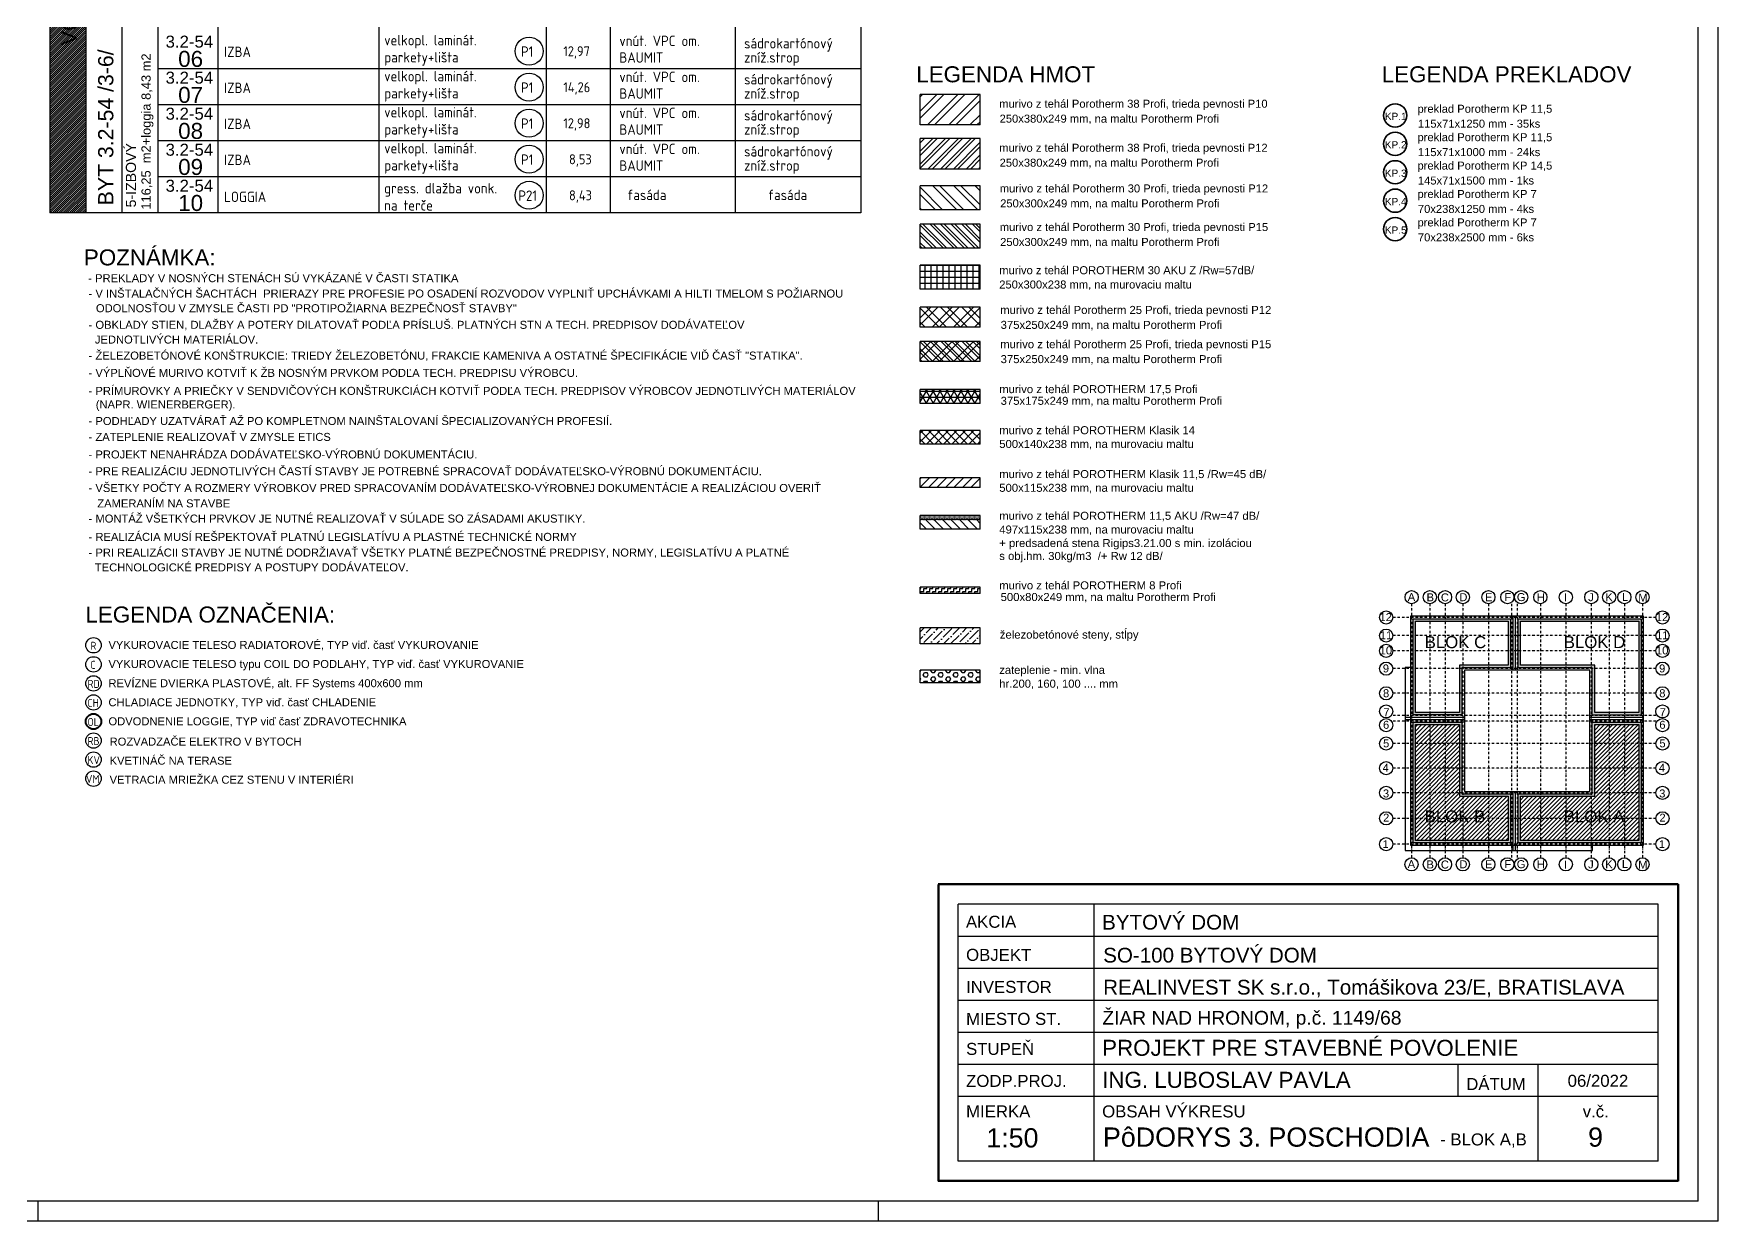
# Model space of a CAD drawing. Extents: x 4511820 to 5180432, y -1526536 to -944957.
# Drawn here: x 5043985 to 5065037, y -1174184 to -1159347 of the extents above; entities that cross this region are included whole.
import ezdxf

# ---------------------------------------------------------------- set-up
doc = ezdxf.new("R2010")
doc.units = 0
doc.header["$MEASUREMENT"] = 0
doc.linetypes.add('BODKOCIARKOVANA_3', pattern=[5.6, 3, -1.3, 0, -1.3])
for name, color, linetype in [('MÚRY', 1, 'CONTINUOUS'), ('OKNÁ', 143, 'CONTINUOUS'), ('osi', 253, 'CONTINUOUS'), ('TENKÁ', 7, 'CONTINUOUS'), ('tzb', 153, 'CONTINUOUS'), ('Z-Kúrenie', 101, 'CONTINUOUS'), ('ZZ-chladenie', 133, 'CONTINUOUS'), ('ZZ-elektro', 221, 'CONTINUOUS'), ('zz-vetr', 52, 'CONTINUOUS'), ('ŠRAFY', 82, 'CONTINUOUS')]:
    doc.layers.add(name, color=color, linetype=linetype)
doc.layers.add('preklady', color=74, linetype='CONTINUOUS', lineweight=35)
doc.layers.add('zz-kanal-daždová', color=136, linetype='CONTINUOUS', lineweight=40)
doc.styles.add('ARIAL', font='arial.ttf')
doc.styles.add('styl1', font='arial.ttf')
doc.styles.add('Style-Arial', font='arial.ttf')
doc.styles.add('STYLE1', font='isocp.shx')
pattern_1 = [(135, (0, 178629.26), (-66.2912607, -66.2912607), []), (135, (0, 178673.46), (-66.2912607, -66.2912607), [])]

# ---------------------------------------------------------------- blocks, each defined once
blk = doc.blocks.new('BLOK AB')
at = {"layer": 'ŠRAFY'}
h = blk.add_hatch(color=8, dxfattribs=at)
h.dxf.hatch_style = 1
h.paths.add_polyline_path([(4465449, -1438614), (4465449, -1439815), (4466061, -1439815), (4466061, -1439226), (4466669, -1439226), (4466669, -1438614)])
h.paths.add_polyline_path([(4466639, -1438644), (4466639, -1439196), (4466031, -1439196), (4466031, -1439785), (4465479, -1439785), (4465479, -1438644)], flags=16)
h = blk.add_hatch(color=8, dxfattribs=at)
h.dxf.hatch_style = 1
h.paths.add_polyline_path([(4468301, -1438614), (4466761, -1438614), (4466761, -1439226), (4467689, -1439226), (4467689, -1439815), (4468301, -1439815)])
h.paths.add_polyline_path([(4468271, -1438644), (4468271, -1439785), (4467719, -1439785), (4467719, -1439196), (4466791, -1439196), (4466791, -1438644)], flags=16)
h = blk.add_hatch(color=8, dxfattribs=at)
h.dxf.hatch_style = 1
h.paths.add_polyline_path([(4465449, -1439905), (4465449, -1441414), (4466669, -1441414), (4466669, -1440802), (4466061, -1440802), (4466061, -1439905)])
h.paths.add_polyline_path([(4466031, -1439935), (4466031, -1440832), (4466639, -1440832), (4466639, -1441384), (4465479, -1441384), (4465479, -1439935)], flags=16)
h = blk.add_hatch(color=8, dxfattribs=at)
h.dxf.hatch_style = 1
h.paths.add_polyline_path([(4467689, -1439905), (4467689, -1440802), (4466761, -1440802), (4466761, -1441414), (4468301, -1441414), (4468301, -1439905)])
h.paths.add_polyline_path([(4468271, -1439935), (4468271, -1441384), (4466791, -1441384), (4466791, -1440832), (4467719, -1440832), (4467719, -1439935)], flags=16)
h = blk.add_hatch(dxfattribs=at)
h.set_pattern_fill('ANSI31', color=8, scale=300)
h.paths.add_polyline_path([(4465479, -1439935), (4465479, -1441384), (4466639, -1441384), (4466639, -1440832), (4466031, -1440832), (4466031, -1439935)])
h.paths.add_polyline_path([(4465572, -1440970), (4466378, -1440970), (4466378, -1441200), (4465572, -1441200)], flags=24)
h = blk.add_hatch(dxfattribs=at)
h.set_pattern_fill('ANSI31', color=8, scale=300)
h.paths.add_polyline_path([(4467719, -1439935), (4467719, -1440832), (4466791, -1440832), (4466791, -1441384), (4468271, -1441384), (4468271, -1439935)])
h.paths.add_polyline_path([(4467310, -1440970), (4468127, -1440970), (4468127, -1441200), (4467310, -1441200)], flags=24)
at = {"layer": 'MÚRY'}
for p, q in [((4466680, -1438584), (4466748, -1438584)), ((4467659, -1439908), (4467659, -1439837))]:
    blk.add_line(p, q, dxfattribs=at)
for points in [[(4468331, -1438584), (4465419, -1438584), (4465419, -1441444), (4468331, -1441444)], [(4467659, -1439256), (4466091, -1439256), (4466091, -1440772), (4467659, -1440772)]]:
    blk.add_lwpolyline(points, close=True, dxfattribs=at)
at = {"layer": 'osi', "linetype": 'BODKOCIARKOVANA_3', "ltscale": 10}
for p, q in [((4465432, -1438427), (4465432, -1441600)), ((4465660, -1438427), (4465660, -1441600)), ((4465849, -1438427), (4465849, -1441600)), ((4466072, -1438427), (4466072, -1441600)), ((4466391, -1438427), (4466391, -1441600)), ((4466678, -1438427), (4466678, -1441600)), ((4466752, -1438427), (4466752, -1441600)), ((4467040, -1438427), (4467040, -1441600)), ((4467359, -1438427), (4467359, -1441600)), ((4467677, -1438427), (4467677, -1441600)), ((4467900, -1438427), (4467900, -1441600)), ((4468090, -1438427), (4468090, -1441600)), ((4468317, -1438427), (4468317, -1441600)), ((4468484, -1438598), (4465196, -1438598)), ((4468484, -1438825), (4465196, -1438825)), ((4468484, -1439015), (4465196, -1439015)), ((4468484, -1439238), (4465196, -1439238)), ((4468484, -1439546), (4465196, -1439546)), ((4468484, -1439825), (4465196, -1439825)), ((4468484, -1439895), (4465196, -1439895)), ((4468484, -1440174), (4465196, -1440174)), ((4468484, -1440482), (4465196, -1440482)), ((4468484, -1440790), (4465196, -1440790)), ((4468484, -1441108), (4465196, -1441108)), ((4468484, -1441430), (4465196, -1441430))]:
    blk.add_line(p, q, dxfattribs=at)
at = {"layer": 'TENKÁ'}
for p, q in [((4466699, -1439256), (4466699, -1438584)), ((4466731, -1439256), (4466731, -1438584)), ((4465351, -1439845), (4466091, -1439845)), ((4465351, -1439875), (4466091, -1439875)), ((4467659, -1439845), (4468331, -1439845)), ((4467659, -1439875), (4468331, -1439875)), ((4466699, -1441511), (4466699, -1440772)), ((4466731, -1441511), (4466731, -1440772))]:
    blk.add_line(p, q, dxfattribs=at)
blk.add_lwpolyline([(4465419, -1439223), (4465351, -1439223), (4465351, -1441511), (4467692, -1441511), (4467692, -1441444)], dxfattribs=at)
at = {"layer": 'TENKÁ', "color": 8, "ltscale": 0.25}
for centre in [(4465432, -1438345), (4465660, -1438345), (4465849, -1438345), (4466072, -1438345), (4466391, -1438345), (4466628, -1438345), (4466801, -1438345), (4467040, -1438345), (4467359, -1438345), (4467677, -1438345), (4467900, -1438345), (4468090, -1438345), (4468317, -1438345), (4465114, -1438598), (4468567, -1438598), (4465114, -1438825), (4468567, -1438825), (4465114, -1439015), (4468567, -1439015), (4465114, -1439238), (4468567, -1439238), (4465114, -1439546), (4468567, -1439546), (4465113, -1439772), (4468565, -1439772), (4465113, -1439944), (4468565, -1439944), (4465114, -1440174), (4468567, -1440174), (4465114, -1440482), (4468567, -1440482), (4465114, -1440790), (4468567, -1440790), (4465114, -1441108), (4468567, -1441108), (4465114, -1441430), (4468567, -1441430), (4465431, -1441683), (4465659, -1441683), (4465849, -1441683), (4466071, -1441683), (4466390, -1441683), (4466627, -1441683), (4466800, -1441683), (4467039, -1441683), (4467358, -1441683), (4467677, -1441683), (4467899, -1441683), (4468089, -1441683), (4468316, -1441683)]:
    blk.add_circle(centre, 82.2, dxfattribs=at)
at = {"layer": 'ŠRAFY', "color": 8}
blk.add_line((4467689, -1439815), (4468301, -1439815), dxfattribs=at)
for points in [[(4465449, -1438614), (4466669, -1438614), (4466669, -1439226), (4466061, -1439226), (4466061, -1439815), (4465449, -1439815)], [(4465479, -1438644), (4466639, -1438644), (4466639, -1439196), (4466031, -1439196), (4466031, -1439785), (4465479, -1439785)], [(4466791, -1438644), (4468271, -1438644), (4468271, -1439785), (4467719, -1439785), (4467719, -1439196), (4466791, -1439196)], [(4465449, -1439905), (4466061, -1439905), (4466061, -1440802), (4466669, -1440802), (4466669, -1441414), (4465449, -1441414)], [(4467689, -1439905), (4468301, -1439905), (4468301, -1441414), (4466761, -1441414), (4466761, -1440802), (4467689, -1440802)], [(4465479, -1439935), (4466031, -1439935), (4466031, -1440832), (4466639, -1440832), (4466639, -1441384), (4465479, -1441384)], [(4467719, -1439935), (4468271, -1439935), (4468271, -1441384), (4466791, -1441384), (4466791, -1440832), (4467719, -1440832)]]:
    blk.add_lwpolyline(points, close=True, dxfattribs=at)
blk.add_lwpolyline([(4467689, -1439815), (4467689, -1439226), (4466761, -1439226), (4466761, -1438614), (4468301, -1438614), (4468301, -1439815)], dxfattribs=at)
at = {"layer": 'TENKÁ', "color": 8, "ltscale": 0.25, "style": 'styl1'}
for s, height, p in [('A', 100, (4465383, -1438393)), ('B', 100, (4465618, -1438397)), ('C', 100, (4465797, -1438398)), ('D', 100, (4466028, -1438395)), ('E', 100, (4466349, -1438395)), ('F', 100, (4466590, -1438393)), ('G', 100, (4466746, -1438394)), ('H', 100, (4466996, -1438397)), ('I', 100, (4467335, -1438399)), ('J', 100, (4467638, -1438395)), ('K', 100, (4467852, -1438395)), ('L', 100, (4468060, -1438392)), ('M', 100, (4468264, -1438401)), ('12', 100, (4465030, -1438644)), ('12', 100, (4468483, -1438644)), ('11', 100, (4465034, -1438871)), ('11', 100, (4468486, -1438871)), ('10', 100, (4465032, -1439060)), ('10', 100, (4468485, -1439060)), ('9', 100, (4465072, -1439285)), ('9', 100, (4468524, -1439285)), ('8', 100, (4465074, -1439595)), ('8', 100, (4468526, -1439595)), ('6', 100, (4465074, -1439989)), ('7', 100, (4465078, -1439832)), ('6', 100, (4468527, -1439989)), ('7', 100, (4468531, -1439832)), ('5', 100, (4465075, -1440221)), ('5', 100, (4468528, -1440221)), ('4', 100, (4465069, -1440526)), ('4', 100, (4468521, -1440526)), ('3', 100, (4465073, -1440847)), ('3', 100, (4468525, -1440847)), ('2', 100, (4465075, -1441150)), ('2', 100, (4468528, -1441150)), ('1', 95, (4465070, -1441477)), ('1', 95, (4468523, -1441477)), ('A', 100, (4465382, -1441730)), ('B', 100, (4465617, -1441734)), ('C', 100, (4465797, -1441735)), ('D', 100, (4466028, -1441732)), ('E', 100, (4466348, -1441732)), ('F', 100, (4466590, -1441730)), ('G', 100, (4466745, -1441731)), ('H', 100, (4466995, -1441734)), ('I', 100, (4467334, -1441736)), ('J', 100, (4467637, -1441733)), ('K', 100, (4467851, -1441732)), ('L', 100, (4468059, -1441729)), ('M', 100, (4468263, -1441738))]:
    blk.add_text(s, height=height, dxfattribs=at).set_placement(p)
at = {"layer": 'TENKÁ', "lineweight": 40, "ltscale": 0.25, "style": 'ARIAL'}
for s, p in [('BLOK C', (4465595, -1438982)), ('BLOK D', (4467333, -1438982)), ('BLOK B', (4465595, -1441160)), ('BLOK A', (4467333, -1441160))]:
    blk.add_text(s, height=150, dxfattribs=at).set_placement(p)

msp = doc.modelspace()

# ---------------------------------------------------------------- hatches: boundary and pattern name
at = {"layer": 'ŠRAFY'}
h = msp.add_hatch(dxfattribs=at)
h.set_pattern_fill('ANSI31', color=213, scale=150)
h.set_pattern_definition([(45, (150, 220.894), (-13.25825215, 13.25825215), [])])
h.paths.add_polyline_path([(5044187, -1161583.522), (5044637, -1161583.522), (5044637, -1157083.522), (5044637, -1155283.522), (5044187, -1155283.522)])
h.paths.add_polyline_path([(5044281.769, -1159536.077), (5044281.769, -1158069.863), (5044573.379, -1158069.863), (5044573.379, -1159536.077)], flags=24)
h = msp.add_hatch(dxfattribs=at)
h.set_pattern_fill('ANSI32', color=256, scale=500)
h.set_pattern_definition([(45, (471961.18, -22744.25), (-132.5825215, 132.5825215), []), (45, (472049.57, -22744.25), (-132.5825215, 132.5825215), [])])
h.paths.add_polyline_path([(5055063.286, -1160486.628), (5055813.286, -1160486.628), (5055813.286, -1160106.628), (5055063.286, -1160106.628)])
h = msp.add_hatch(dxfattribs=at)
h.set_pattern_fill('ANSI32', color=256, scale=300)
h.set_pattern_definition([(45, (0, 178629.26), (-79.549513, 79.549513), []), (45, (53.03, 178629.26), (-79.549513, 79.549513), [])])
h.paths.add_polyline_path([(5055063.286, -1161036.871), (5055813.286, -1161036.871), (5055813.286, -1160656.871), (5055063.286, -1160656.871)])
h = msp.add_hatch(dxfattribs=at)
h.set_pattern_fill('ANSI32', color=256, scale=500, angle=90)
h.set_pattern_definition([(135, (471961.18, -23276.51), (-132.5825215, -132.5825215), []), (135, (471961.18, -23188.12), (-132.5825215, -132.5825215), [])])
h.paths.add_polyline_path([(5055063.286, -1161245.128), (5055063.286, -1161545.128), (5055813.286, -1161545.128), (5055813.286, -1161245.128)])
h = msp.add_hatch(dxfattribs=at)
h.set_pattern_fill('ANSI32', color=256, scale=250, angle=90)
h.set_pattern_definition(pattern_1)
h.paths.add_polyline_path([(5055063.286, -1161727.265), (5055063.286, -1162027.265), (5055813.286, -1162027.265), (5055813.286, -1161727.265)])
at = {"layer": 'ŠRAFY', "ltscale": 0.25}
h = msp.add_hatch(dxfattribs=at)
h.set_pattern_fill('ANSI37', color=256, scale=600, angle=45)
h.set_pattern_definition([(90, (-3419424.49, 644584.76), (-75, 1e-14), []), (180, (-3419424.49, 644584.76), (-1e-14, -75), [])])
h.paths.add_polyline_path([(5055063.286, -1162236.593), (5055063.286, -1162536.593), (5055813.286, -1162536.593), (5055813.286, -1162236.593)])
at = {"layer": 'ŠRAFY'}
h = msp.add_hatch(dxfattribs=at)
h.set_pattern_fill('ANSI32', color=256, scale=500)
h.set_pattern_definition([(45, (471961.18, -24267.98), (-132.5825215, 132.5825215), []), (45, (472049.57, -24267.98), (-132.5825215, 132.5825215), [])])
h.paths.add_polyline_path([(5055063.286, -1162762.832), (5055063.286, -1163012.832), (5055813.286, -1163012.832), (5055813.286, -1162762.832)])
h = msp.add_hatch(dxfattribs=at)
h.set_pattern_fill('ANSI32', color=256, scale=500, angle=90)
h.set_pattern_definition([(135, (471961.18, -24696.17), (-132.5825215, -132.5825215), []), (135, (471961.18, -24607.78), (-132.5825215, -132.5825215), [])])
h.paths.add_polyline_path([(5055063.286, -1162762.832), (5055063.286, -1163012.832), (5055813.286, -1163012.832), (5055813.286, -1162762.832)])
h = msp.add_hatch(dxfattribs=at)
h.set_pattern_fill('ANSI32', color=256, scale=500)
h.set_pattern_definition([(45, (471961.18, -24696.17), (-132.5825215, 132.5825215), []), (45, (472049.57, -24696.17), (-132.5825215, 132.5825215), [])])
h.paths.add_polyline_path([(5055063.286, -1163191.023), (5055063.286, -1163441.023), (5055813.286, -1163441.023), (5055813.286, -1163191.023)])
h = msp.add_hatch(dxfattribs=at)
h.set_pattern_fill('ANSI32', color=256, scale=250, angle=90)
h.set_pattern_definition(pattern_1)
h.paths.add_polyline_path([(5055063.286, -1163191.023), (5055063.286, -1163441.023), (5055813.286, -1163441.023), (5055813.286, -1163191.023)])
at = {"layer": 'ŠRAFY', "ltscale": 0.25}
h = msp.add_hatch(dxfattribs=at)
h.set_pattern_fill('NET3', color=256, scale=600)
h.set_pattern_definition([(0, (471961.18, -24261.82), (0, 75), []), (60, (471961.18, -24261.82), (-64.9519053, 37.5), []), (120, (471961.18, -24261.82), (-64.9519053, -37.5), [])])
h.paths.add_polyline_path([(5055813.286, -1163789.684), (5055063.286, -1163789.684), (5055063.286, -1163964.684), (5055813.286, -1163964.684)])
h = msp.add_hatch(dxfattribs=at)
h.set_pattern_fill('ANSI37', color=256, scale=600, style=0)
h.set_pattern_definition([(45, (-3017604.4, 458488.34), (-53.0330086, 53.0330086), []), (135, (-3017604.4, 458488.34), (-53.0330086, -53.0330086), [])])
h.paths.add_polyline_path([(5055813.286, -1164302.865), (5055063.286, -1164302.865), (5055063.286, -1164472.865), (5055813.286, -1164472.865)])
h = msp.add_hatch(dxfattribs=at)
h.set_pattern_fill('ANSI31', color=256, scale=600, style=0)
h.set_pattern_definition([(45, (524888.5, 305708.66), (-53.0330086, 53.0330086), [])])
h.paths.add_polyline_path([(5055813.286, -1164895.524), (5055063.286, -1164895.524), (5055063.286, -1165015.524), (5055813.286, -1165015.524)])
at = {"layer": 'ŠRAFY'}
h = msp.add_hatch(dxfattribs=at)
h.set_pattern_fill('DOTS', color=256, scale=250)
h.set_pattern_definition([(0, (471961.182, -111257.842), (7.8125, 15.625), [0, -15.625])])
h.paths.add_polyline_path([(5055063.286, -1165416.524), (5055813.286, -1165416.524), (5055813.286, -1165366.524), (5055063.286, -1165366.524)])
at = {"layer": 'ŠRAFY', "ltscale": 0.25}
h = msp.add_hatch(dxfattribs=at)
h.set_pattern_fill('ANSI31', color=256, scale=600, angle=90, style=0)
h.set_pattern_definition([(135, (-3017604.4, 457760.48), (-53.0330086, -53.0330086), [])])
h.paths.add_polyline_path([(5055813.286, -1165416.524), (5055063.286, -1165416.524), (5055063.286, -1165536.524), (5055813.286, -1165536.524)])
h = msp.add_hatch(dxfattribs=at)
h.set_pattern_fill('ZIGZAG', color=256, scale=300, style=0)
h.set_pattern_definition([(0, (-112691.214, 235097.555), (37.5, 37.5), [37.5, -37.5]), (90, (-112653.714, 235097.555), (-37.5, 37.5), [37.5, -37.5])])
h.paths.add_polyline_path([(5055063.286, -1166260.524), (5055063.286, -1166340.524), (5055813.286, -1166340.524), (5055813.286, -1166260.524)])
h = msp.add_hatch(dxfattribs=at)
h.set_pattern_fill('ANSI36', color=256, scale=500)
h.set_pattern_definition([(45, (471961.18, -27749.75), (33.1456304, 121.533978), [156.25, -31.25, 0, -31.25])])
h.paths.add_polyline_path([(5055813.286, -1166770.843), (5055063.286, -1166770.843), (5055063.286, -1166970.843), (5055813.286, -1166970.843)])
at = {"layer": 'ŠRAFY'}
h = msp.add_hatch(dxfattribs=at)
h.set_pattern_fill('HEX', color=256, scale=250)
h.set_pattern_definition([(0, (471961.18, -115324.967), (0, 54.12658774), [31.25, -62.5]), (120, (471961.18, -115324.967), (-46.875, -27.06329387), [31.25, -62.5]), (60, (471992.43, -115324.967), (-46.875, 27.06329387), [31.25, -62.5])])
h.paths.add_polyline_path([(5055063.286, -1167297.865), (5055063.286, -1167457.865), (5055813.286, -1167457.865), (5055813.286, -1167297.865)])

# ---------------------------------------------------------------- linework, layer by layer
at = {"layer": 'MÚRY', "ltscale": 0.25}
for p, q in [((5055813.286, -1160106.628), (5055063.286, -1160106.628)), ((5055813.286, -1160486.628), (5055063.286, -1160486.628)), ((5055813.286, -1160656.871), (5055063.286, -1160656.871)), ((5055813.286, -1161036.871), (5055063.286, -1161036.871)), ((5055813.286, -1161245.128), (5055063.286, -1161245.128)), ((5054319.714, -1161583.522), (5044187, -1161583.522)), ((5055813.286, -1161545.128), (5055063.286, -1161545.128)), ((5055813.286, -1161727.265), (5055063.286, -1161727.265)), ((5055813.286, -1162027.265), (5055063.286, -1162027.265)), ((5055813.286, -1162236.593), (5055063.286, -1162236.593)), ((5055813.286, -1162536.593), (5055063.286, -1162536.593)), ((5055813.286, -1162762.832), (5055063.286, -1162762.832)), ((5055813.286, -1163012.832), (5055063.286, -1163012.832)), ((5055813.286, -1163191.023), (5055063.286, -1163191.023)), ((5055813.286, -1163441.023), (5055063.286, -1163441.023)), ((5055813.286, -1163789.684), (5055063.286, -1163789.684)), ((5055813.286, -1163964.684), (5055063.286, -1163964.684)), ((5055813.286, -1164302.865), (5055063.286, -1164302.865)), ((5055813.286, -1164472.865), (5055063.286, -1164472.865)), ((5055813.286, -1164895.524), (5055063.286, -1164895.524)), ((5055813.286, -1165015.524), (5055063.286, -1165015.524)), ((5055813.286, -1165366.524), (5055063.286, -1165366.524)), ((5055813.286, -1165536.524), (5055063.286, -1165536.524)), ((5055813.286, -1166260.524), (5055063.286, -1166260.524)), ((5055813.286, -1166340.524), (5055063.286, -1166340.524)), ((5055813.286, -1166770.843), (5055063.286, -1166770.843)), ((5055813.286, -1166970.843), (5055063.286, -1166970.843)), ((5055813.286, -1167297.865), (5055063.286, -1167297.865))]:
    msp.add_line(p, q, dxfattribs=at)
at = {"layer": 'OKNÁ', "ltscale": 0.25}
for p, q in [((5055063.286, -1160486.628), (5055063.286, -1160106.628)), ((5055813.286, -1160486.628), (5055813.286, -1160106.628)), ((5055063.286, -1161036.871), (5055063.286, -1160656.871)), ((5055813.286, -1161036.871), (5055813.286, -1160656.871)), ((5055063.286, -1161545.128), (5055063.286, -1161245.128)), ((5055813.286, -1161545.128), (5055813.286, -1161245.128)), ((5055063.286, -1162027.265), (5055063.286, -1161727.265)), ((5055813.286, -1162027.265), (5055813.286, -1161727.265)), ((5055063.286, -1162536.593), (5055063.286, -1162236.593)), ((5055813.286, -1162536.593), (5055813.286, -1162236.593)), ((5055063.286, -1163012.832), (5055063.286, -1162762.832)), ((5055813.286, -1163012.832), (5055813.286, -1162762.832)), ((5055063.286, -1163441.023), (5055063.286, -1163191.023)), ((5055813.286, -1163441.023), (5055813.286, -1163191.023)), ((5055063.286, -1163964.684), (5055063.286, -1163789.684)), ((5055813.286, -1163964.684), (5055813.286, -1163789.684)), ((5055063.286, -1164472.865), (5055063.286, -1164302.865)), ((5055813.286, -1164472.865), (5055813.286, -1164302.865)), ((5055063.286, -1165015.524), (5055063.286, -1164895.524)), ((5055813.286, -1165015.524), (5055813.286, -1164895.524)), ((5055063.286, -1165536.524), (5055063.286, -1165366.524)), ((5055813.286, -1165536.524), (5055813.286, -1165366.524)), ((5055063.286, -1166340.524), (5055063.286, -1166260.524)), ((5055813.286, -1166340.524), (5055813.286, -1166260.524)), ((5055063.286, -1166970.843), (5055063.286, -1166770.843)), ((5055813.286, -1166970.843), (5055813.286, -1166770.843)), ((5055063.286, -1167457.865), (5055063.286, -1167297.865)), ((5055813.286, -1167457.865), (5055813.286, -1167297.865))]:
    msp.add_line(p, q, dxfattribs=at)
at = {"layer": 'preklady', "ltscale": 0.25}
for centre in [(5060999, -1160367.93), (5060999, -1160722.93), (5060999, -1161077.93), (5060999, -1161432.93), (5060999, -1161787.93)]:
    msp.add_circle(centre, 145, dxfattribs=at)
at = {"layer": 'TENKÁ', "color": 7}
for p, q in [((5065037, -1174183.522), (5065037, -1133488.497)), ((5064787, -1173933.522), (5064787, -1133738.497)), ((5064787, -1173933.522), (4975996, -1173933.522)), ((5065037, -1174183.522), (4975746, -1174183.522))]:
    msp.add_line(p, q, dxfattribs=at)
at = {"layer": 'TENKÁ', "linetype": 'Continuous'}
msp.add_line((5046287, -1134833.522), (5046287, -1161583.522), dxfattribs=at)
at = {"layer": 'TENKÁ', "ltscale": 0.25}
for p, q in [((5048296.88, -1134833.522), (5048296.88, -1161583.522)), ((5050390.188, -1134833.522), (5050390.188, -1161583.522)), ((5051195.393, -1161583.522), (5051195.393, -1134833.522)), ((5052754.225, -1161583.522), (5052754.225, -1134833.522)), ((5044187, -1135483.522), (5044187, -1161583.522)), ((5044637, -1135483.522), (5044637, -1161583.522)), ((5045537, -1135483.522), (5045537, -1161583.522)), ((5054319.714, -1135483.522), (5054319.714, -1161583.522)), ((5045087, -1157083.522), (5045087, -1161583.522)), ((5054319.714, -1159783.522), (5045537, -1159783.522)), ((5054319.714, -1160233.522), (5045537, -1160233.522)), ((5054319.714, -1160683.522), (5045537, -1160683.522)), ((5054319.714, -1161133.522), (5045537, -1161133.522)), ((5055813.286, -1165416.524), (5055063.286, -1165416.524)), ((5055813.286, -1167457.865), (5055063.286, -1167457.865)), ((5055537, -1173433.522), (5055537, -1170223.522)), ((5064287, -1170223.522), (5055537, -1170223.522)), ((5057237, -1173433.522), (5057237, -1170223.522)), ((5064287, -1173433.522), (5064287, -1170223.522)), ((5064287, -1170623.522), (5055537, -1170623.522)), ((5064287, -1171023.522), (5055537, -1171023.522)), ((5064287, -1171423.522), (5055537, -1171423.522)), ((5064287, -1171823.522), (5055537, -1171823.522)), ((5064287, -1171823.522), (5055537, -1171823.522)), ((5064287, -1172223.522), (5055537, -1172223.522)), ((5064287, -1172223.522), (5055537, -1172223.522)), ((5061787, -1172623.522), (5061787, -1172223.522)), ((5062787, -1173433.522), (5062787, -1172223.522)), ((5064287, -1172623.522), (5055537, -1172623.522)), ((5064287, -1173433.522), (5055537, -1173433.522)), ((5044037, -1173933.522), (5044037, -1174183.522)), ((5044037, -1173933.522), (5044037, -1174183.522)), ((5054537, -1173933.522), (5054537, -1174183.522)), ((5054537, -1173933.522), (5054537, -1174183.522))]:
    msp.add_line(p, q, dxfattribs=at)
at = {"layer": 'TENKÁ', "lineweight": 40, "ltscale": 0.25}
for p, q in [((5064537, -1169973.522), (5055287, -1169973.522)), ((5055287, -1169975.522), (5055287, -1173683.522)), ((5064537, -1169975.522), (5055287, -1169975.522)), ((5064537, -1169977.522), (5055287, -1169977.522)), ((5055289, -1169975.522), (5055289, -1173683.522)), ((5055291, -1169975.522), (5055291, -1173683.522)), ((5064533, -1169973.522), (5064533, -1173683.522)), ((5064535, -1169973.522), (5064535, -1173683.522)), ((5064537, -1169973.522), (5064537, -1173683.522)), ((5064537, -1173679.522), (5055287, -1173679.522)), ((5064537, -1173681.522), (5055287, -1173681.522)), ((5064537, -1173683.522), (5055287, -1173683.522))]:
    msp.add_line(p, q, dxfattribs=at)
at = {"layer": 'TENKÁ', "ltscale": 0.25}
for centre in [(5050176.714, -1159564.797), (5050176.714, -1160014.797), (5050176.714, -1160464.797), (5050176.714, -1160914.797), (5050176.714, -1161364.797)]:
    msp.add_circle(centre, 175, dxfattribs=at)
at = {"layer": 'tzb'}
msp.add_circle((5044732.817, -1167463.472), 96, dxfattribs=at)
at = {"layer": 'tzb', "color": 73}
msp.add_circle((5044732.817, -1168415.472), 96, dxfattribs=at)
at = {"layer": 'Z-Kúrenie', "linetype": 'Continuous'}
for centre in [(5044732.817, -1166987.472), (5044732.817, -1167225.472)]:
    msp.add_circle(centre, 96, dxfattribs=at)
at = {"layer": 'ZZ-chladenie'}
msp.add_circle((5044732.817, -1167701.472), 96, dxfattribs=at)
at = {"layer": 'ZZ-elektro'}
msp.add_circle((5044732.817, -1168177.472), 96, dxfattribs=at)
at = {"layer": 'zz-kanal-daždová'}
msp.add_circle((5044732.817, -1167939.472), 96, dxfattribs=at)
at = {"layer": 'zz-vetr'}
msp.add_circle((5044732.817, -1168653.472), 96, dxfattribs=at)

# ---------------------------------------------------------------- block references
at = {"layer": 'osi', "color": 8}
msp.add_blockref('BLOK AB', (595773, 271958.835), dxfattribs=at)

# ---------------------------------------------------------------- texts
at = {"layer": 'MÚRY', "color": 0, "ltscale": 0.25, "style": 'Style-Arial'}
for s, p in [('LEGENDA HMOT', (5055014.204, -1159953.592)), ('LEGENDA PREKLADOV', (5060831.204, -1159953.592)), ('POZNÁMKA: ', (5044612.918, -1162241.503)), ('LEGENDA OZNAČENIA:', (5044632.279, -1166702.797))]:
    msp.add_text(s, height=200, dxfattribs=at).set_placement(p)
at = {"layer": 'preklady', "linetype": 'Continuous', "lineweight": 20, "style": 'ARIAL'}
for s, p in [('KP.1', (5060869.736, -1160424.186)), ('KP.2', (5060869.736, -1160779.186)), ('KP.3', (5060869.736, -1161134.186)), ('KP.4', (5060869.736, -1161489.186)), ('KP.5', (5060869.736, -1161844.186))]:
    msp.add_text(s, height=90, dxfattribs=at).set_placement(p)
at = {"layer": 'TENKÁ', "ltscale": 0.25, "style": 'Style-Arial'}
for s, height, p in [('VCHOD č.2', 190, (5044522.639, -1159489.743)), ('BYT 3.2-54 /3-6/', 190, (5044980.639, -1161489.743)), ('116,25  m2+loggia 8,43 m2', 115, (5045447.43, -1161544.951)), ('5-IZBOVÝ ', 126.36, (5045263.93, -1161516.951))]:
    msp.add_text(s, height=height, rotation=90, dxfattribs=at).set_placement(p)
at = {"layer": 'TENKÁ', "lineweight": 40, "ltscale": 0.25, "style": 'ARIAL'}
for s, height, p in [('3.2-54', 150, (5045633.769, -1159520.792)), ('06', 200, (5045791.311, -1159761.292)), ('3.2-54', 150, (5045633.769, -1159970.792)), ('07', 200, (5045791.311, -1160211.292)), ('3.2-54', 150, (5045633.769, -1160420.792)), ('08', 200, (5045791.311, -1160661.292)), ('3.2-54', 150, (5045633.769, -1160870.792)), ('09', 200, (5045791.311, -1161111.292)), ('3.2-54', 150, (5045633.769, -1161320.792)), ('10', 200, (5045791.311, -1161561.292)), ('AKCIA', 150, (5055635.171, -1170516.364)), ('BYTOVÝ DOM', 184, (5057337, -1170539.038)), ('OBJEKT', 150, (5055637, -1170929.66)), ('SO-100 BYTOVÝ DOM', 184, (5057350.142, -1170950.818)), ('INVESTOR', 150, (5055637, -1171329.66)), ('REALINVEST SK s.r.o., Tomášikova 23/E, BRATISLAVA', 184, (5057350.142, -1171350.818)), ('ŽIAR NAD HRONOM, p.č. 1149/68', 172, (5057339.425, -1171726.927)), ('MIESTO ST.', 150, (5055637, -1171729.66)), ('STUPEŇ', 150, (5055637, -1172104.66)), ('PROJEKT PRE STAVEBNÉ POVOLENIE', 200, (5057337.002, -1172116.134)), ('ZODP.PROJ.', 150, (5055637, -1172504.66)), ('ING. LUBOSLAV PAVLA', 200, (5057337.002, -1172516.134)), ('DÁTUM     ', 150, (5061887, -1172543.522)), ('06/2022', 150, (5063154.3, -1172502.779)), ('MIERKA             ', 150, (5055637, -1172885.631)), ('OBSAH VÝKRESU', 150, (5057337, -1172885.631)), ('v.č.', 150, (5063342.399, -1172885.631)), ('1:50', 240, (5055889.477, -1173260.658)), ('PôDORYS 3. POSCHODIA', 240, (5057347.336, -1173251.536)), ('- BLOK A,B', 150, (5061561, -1173235.522)), ('9', 240, (5063409.836, -1173251.536))]:
    msp.add_text(s, height=height, dxfattribs=at).set_placement(p)
at = {"layer": 'TENKÁ', "linetype": 'Continuous', "style": 'STYLE1'}
for s, p in [('IZBA', (5046365.377, -1159638.111)), ('IZBA', (5046365.377, -1160088.111)), ('IZBA', (5046365.377, -1160538.111)), ('IZBA', (5046365.377, -1160988.111)), ('LOGGIA', (5046365.377, -1161449.474))]:
    msp.add_text(s, height=130, dxfattribs=at).set_placement(p)
at = {"layer": 'TENKÁ', "ltscale": 0.25, "style": 'STYLE1'}
for s, height, p in [('velkopl. laminát.', 130, (5048365.45, -1159492.397)), ('P1', 130, (5050073.95, -1159635.054)), ('12,97', 125, (5050603.607, -1159627.807)), ('vnút. VPC om.', 130, (5051304.107, -1159501.307)), ('sádrokartónový', 130, (5052862.939, -1159531.185)), ('parkety+lišta', 130, (5048365.45, -1159706.054)), ('BAUMIT', 130, (5051304.107, -1159709.415)), ('zníž.strop', 130, (5052862.939, -1159707.895)), ('velkopl. laminát.', 130, (5048365.45, -1159942.397)), ('vnút. VPC om.', 130, (5051304.107, -1159951.307)), ('sádrokartónový', 130, (5052862.939, -1159981.185)), ('parkety+lišta', 130, (5048365.45, -1160156.054)), ('P1', 130, (5050073.95, -1160085.054)), ('14,26', 125, (5050603.607, -1160077.807)), ('BAUMIT', 130, (5051304.107, -1160159.415)), ('zníž.strop', 130, (5052862.939, -1160157.895)), ('velkopl. laminát.', 130, (5048365.45, -1160392.397)), ('vnút. VPC om.', 130, (5051304.107, -1160401.307)), ('sádrokartónový', 130, (5052862.939, -1160431.185)), ('parkety+lišta', 130, (5048365.45, -1160606.054)), ('P1', 130, (5050073.95, -1160535.054)), ('12,98', 125, (5050603.607, -1160527.807)), ('BAUMIT', 130, (5051304.107, -1160609.415)), ('zníž.strop', 130, (5052862.939, -1160607.895)), ('velkopl. laminát.', 130, (5048365.45, -1160842.397)), ('vnút. VPC om.', 130, (5051304.107, -1160851.307)), ('sádrokartónový', 130, (5052862.939, -1160881.185)), ('parkety+lišta', 130, (5048365.45, -1161056.054)), ('P1', 130, (5050073.95, -1160985.054)), (' 8,53', 125, (5050603.607, -1160977.807)), ('BAUMIT', 130, (5051304.107, -1161059.415)), ('zníž.strop', 130, (5052862.939, -1161057.895)), ('gress. dlažba vonk.', 130, (5048365.45, -1161342.397)), ('P21', 130, (5050040.95, -1161435.054)), (' 8,43', 125, (5050603.607, -1161427.807)), ('fasáda', 130, (5051404.107, -1161425.571)), ('fasáda', 130, (5053162.939, -1161425.571)), ('na terče', 130, (5048365.45, -1161556.054))]:
    msp.add_text(s, height=height, dxfattribs=at).set_placement(p)
at = {"layer": 'TENKÁ', "linetype": 'Continuous', "lineweight": 20, "style": 'ARIAL'}
for s, p in [('murivo\xa0z\xa0tehál\xa0Porotherm\xa038\xa0Profi,\xa0trieda\xa0pevnosti\xa0P10', (5056050.699, -1160271.27)), ('250x380x249\xa0mm,\xa0na\xa0maltu\xa0Porotherm\xa0Profi', (5056055.866, -1160457.716)), ('preklad\xa0Porotherm\xa0KP 11,5', (5061277.699, -1160334.27)), ('115x71x1250\xa0mm - 35ks', (5061282.866, -1160520.716)), ('murivo\xa0z\xa0tehál\xa0Porotherm\xa038\xa0Profi,\xa0trieda\xa0pevnosti\xa0P12', (5056050.699, -1160821.513)), ('preklad\xa0Porotherm\xa0KP 11,5', (5061277.699, -1160689.27)), ('115x71x1000\xa0mm - 24ks', (5061282.866, -1160875.716)), ('250x380x249\xa0mm,\xa0na\xa0maltu\xa0Porotherm\xa0Profi', (5056055.866, -1161007.958)), ('preklad\xa0Porotherm\xa0KP 14,5', (5061277.699, -1161044.27)), ('145x71x1500\xa0mm - 1ks', (5061282.866, -1161230.716)), ('murivo\xa0z\xa0tehál\xa0Porotherm\xa030\xa0Profi,\xa0trieda\xa0pevnosti\xa0P12', (5056057.699, -1161329.77)), ('250x300x249\xa0mm,\xa0na\xa0maltu\xa0Porotherm\xa0Profi', (5056062.866, -1161516.216)), ('preklad\xa0Porotherm\xa0KP 7', (5061277.699, -1161399.27)), ('70x238x1250\xa0mm - 4ks', (5061282.866, -1161585.716)), ('murivo\xa0z\xa0tehál\xa0Porotherm\xa030\xa0Profi,\xa0trieda\xa0pevnosti\xa0P15', (5056057.699, -1161811.907)), ('preklad\xa0Porotherm\xa0KP 7', (5061277.699, -1161754.27)), ('250x300x249\xa0mm,\xa0na\xa0maltu\xa0Porotherm\xa0Profi', (5056062.866, -1161998.352)), ('70x238x2500\xa0mm - 6ks', (5061282.866, -1161940.716)), ('murivo z tehál POROTHERM 30 AKU Z /Rw=57dB/ ', (5056051.497, -1162351.545)), ('- PREKLADY V NOSNÝCH STENÁCH SÚ VYKÁZANÉ V ČASTI STATIKA', (5044667.413, -1162450.893)), ('250x300x238 mm, na murovaciu maltu', (5056051.497, -1162530.01)), ('- V INŠTALAČNÝCH ŠACHTÁCH  PRIERAZY PRE PROFESIE PO OSADENÍ ROZVODOV VYPLNIŤ UPCHÁVKAMI A HILTI TMELOM S POŽIARNOU ', (5044671.619, -1162642.824)), ('ODOLNOSŤOU V ZMYSLE ČASTI PD "PROTIPOŽIARNA BEZPEČNOSŤ STAVBY"', (5044763.051, -1162826.125)), ('- OBKLADY STIEN, DLAŽBY A POTERY DILATOVAŤ PODĽA PRÍSLUŠ. PLATNÝCH STN A TECH. PREDPISOV DODÁVATEĽOV ', (5044671.619, -1163033.705)), ('JEDNOTLIVÝCH MATERIÁLOV.', (5044750.103, -1163217.881)), ('- ŽELEZOBETÓNOVÉ KONŠTRUKCIE: TRIEDY ŽELEZOBETÓNU, FRAKCIE KAMENIVA A OSTATNÉ ŠPECIFIKÁCIE VIĎ ČASŤ "STATIKA".', (5044671.619, -1163417.722)), ('- VÝPLŇOVÉ MURIVO KOTVIŤ K ŽB NOSNÝM PRVKOM PODĽA TECH. PREDPISU VÝROBCU.', (5044671.619, -1163634.079)), ('- PRÍMUROVKY A PRIEČKY V SENDVIČOVÝCH KONŠTRUKCIÁCH KOTVIŤ PODĽA TECH. PREDPISOV VÝROBCOV JEDNOTLIVÝCH MATERIÁLOV', (5044671.619, -1163858.348)), ('(NAPR. WIENERBERGER).', (5044761.021, -1164028.6)), ('- PODHĽADY UZATVÁRAŤ AŽ PO KOMPLETNOM NAINŠTALOVANÍ ŠPECIALIZOVANÝCH PROFESIÍ.', (5044671.619, -1164235.264)), ('- ZATEPLENIE REALIZOVAŤ V ZMYSLE ETICS', (5044671.619, -1164433.927)), ('- PROJEKT NENAHRÁDZA DODÁVATEĽSKO-VÝROBNÚ DOKUMENTÁCIU.', (5044671.619, -1164652.963)), ('- PRE REALIZÁCIU JEDNOTLIVÝCH ČASTÍ STAVBY JE POTREBNÉ SPRACOVAŤ DODÁVATEĽSKO-VÝROBNÚ DOKUMENTÁCIU.', (5044671.619, -1164862.314)), ('- VŠETKY POČTY A ROZMERY VÝROBKOV PRED SPRACOVANÍM DODÁVATEĽSKO-VÝROBNEJ DOKUMENTÁCIE A REALIZÁCIOU OVERIŤ ', (5044671.619, -1165071.664)), ('ZAMERANÍM NA STAVBE', (5044780.45, -1165264.547)), ('- MONTÁŽ VŠETKÝCH PRVKOV JE NUTNÉ REALIZOVAŤ V SÚLADE SO ZÁSADAMI AKUSTIKY.', (5044671.619, -1165454.145)), ('- REALIZÁCIA MUSÍ REŠPEKTOVAŤ PLATNÚ LEGISLATÍVU A PLASTNÉ TECHNICKÉ NORMY', (5044671.619, -1165682.742)), ('- PRI REALIZÁCII STAVBY JE NUTNÉ DODRŽIAVAŤ VŠETKY PLATNÉ BEZPEČNOSTNÉ PREDPISY, NORMY, LEGISLATÍVU A PLATNÉ', (5044671.619, -1165878.758)), ('TECHNOLOGICKÉ PREDPISY A POSTUPY DODÁVATEĽOV.', (5044750.175, -1166063.935)), ('VYKUROVACIE TELESO RADIATOROVÉ, TYP viď. časť VYKUROVANIE', (5044919.774, -1167033.126)), ('VYKUROVACIE TELESO typu COIL DO PODLAHY, TYP viď. časť VYKUROVANIE', (5044919.774, -1167271.126)), ('zateplenie - min. vlna', (5056051.497, -1167345.31)), ('REVÍZNE DVIERKA PLASTOVÉ, alt. FF Systems 400x600 mm', (5044919.774, -1167511.126)), ('hr.200, 160, 100 .... mm', (5056051.497, -1167516.775)), ('CHLADIACE JEDNOTKY, TYP viď. časť CHLADENIE', (5044919.774, -1167749.126)), ('ODVODNENIE LOGGIE, TYP viď časť ZDRAVOTECHNIKA', (5044919.774, -1167987.126)), ('ROZVADZAČE ELEKTRO V BYTOCH', (5044934.274, -1168240.626)), ('KVETINÁČ NA TERASE', (5044934.274, -1168478.626)), ('VETRACIA MRIEŽKA CEZ STENU V INTERIÉRI', (5044934.274, -1168716.626))]:
    msp.add_text(s, height=100, dxfattribs=at).set_placement(p)
at = {"layer": 'TENKÁ', "linetype": 'Continuous', "lineweight": 20, "style": 'ARIAL', "width": 1.01}
for s, p in [('murivo\xa0z\xa0tehál\xa0Porotherm\xa025\xa0Profi,\xa0trieda\xa0pevnosti\xa0P12', (5056063.699, -1162847.473)), ('375x250x249\xa0mm,\xa0na\xa0maltu\xa0Porotherm\xa0Profi', (5056068.866, -1163033.919)), ('murivo\xa0z\xa0tehál\xa0Porotherm\xa025\xa0Profi,\xa0trieda\xa0pevnosti\xa0P15', (5056063.699, -1163275.665)), ('375x250x249\xa0mm,\xa0na\xa0maltu\xa0Porotherm\xa0Profi', (5056068.866, -1163462.11)), ('murivo z tehál POROTHERM 17,5 Profi', (5056051.497, -1163837.129)), ('375x175x249\xa0mm,\xa0na\xa0maltu\xa0Porotherm\xa0Profi', (5056068.866, -1163983.032)), ('murivo z tehál POROTHERM Klasik 14', (5056051.497, -1164350.31)), ('500x140x238 mm, na murovaciu maltu', (5056051.497, -1164521.775)), ('500x115x238 mm, na murovaciu maltu', (5056051.497, -1165069.775)), ('murivo z tehál POROTHERM Klasik 11,5 /Rw=45 dB/', (5056051.497, -1164898.31)), ('murivo z tehál POROTHERM 11,5 AKU /Rw=47 dB/', (5056051.497, -1165419.31)), ('497x115x238 mm, na murovaciu maltu', (5056051.497, -1165590.775)), ('s obj.hm. 30kg/m3  /+ Rw 12 dB/', (5056051.497, -1165921.275)), ('+ predsadená stena Rigips3.21.00 s min. izoláciou', (5056051.497, -1165759.775)), ('murivo z tehál POROTHERM 8 Profi', (5056051.497, -1166288.129)), ('500x80x249\xa0mm,\xa0na\xa0maltu\xa0Porotherm\xa0Profi', (5056068.866, -1166434.032))]:
    msp.add_text(s, height=100, dxfattribs=at).set_placement(p)
at = {"layer": 'TENKÁ', "linetype": 'Continuous', "lineweight": 20, "insert": (5056058.881, -1166933.837), "char_height": 100, "width": 1773.70258, "attachment_point": 7, "style": 'ARIAL'}
msp.add_mtext('\\W1.01;železobetónové\\~steny,\\~stĺpy', dxfattribs=at)
at = {"layer": 'tzb', "style": 'STYLE1'}
msp.add_text('RD', height=100, dxfattribs=at).set_placement((5044658.19, -1167519.672))
at = {"layer": 'tzb', "color": 73, "style": 'STYLE1'}
msp.add_text('KV', height=100, dxfattribs=at).set_placement((5044658.19, -1168471.672))
at = {"layer": 'Z-Kúrenie', "linetype": 'Continuous', "style": 'STYLE1'}
for s, p in [('R', (5044694.19, -1167043.672)), ('C', (5044694.19, -1167281.672))]:
    msp.add_text(s, height=100, dxfattribs=at).set_placement(p)
at = {"layer": 'ZZ-chladenie', "style": 'STYLE1'}
msp.add_text('CH', height=100, dxfattribs=at).set_placement((5044658.19, -1167757.672))
at = {"layer": 'ZZ-elektro', "style": 'STYLE1'}
msp.add_text('RB', height=100, dxfattribs=at).set_placement((5044658.19, -1168233.672))
at = {"layer": 'zz-kanal-daždová', "style": 'STYLE1'}
msp.add_text('OL', height=100, dxfattribs=at).set_placement((5044658.19, -1167995.672))
at = {"layer": 'zz-vetr', "style": 'STYLE1'}
msp.add_text('VM', height=100, dxfattribs=at).set_placement((5044638.511, -1168707.485))

doc.saveas('drawing.dxf')
